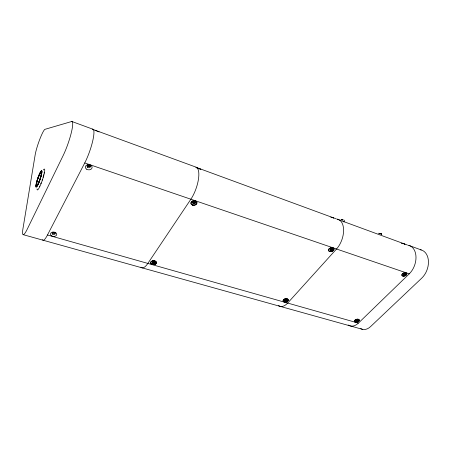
<?xml version="1.0" encoding="UTF-8"?>
<svg xmlns="http://www.w3.org/2000/svg" width="451" height="451" viewBox="0 0 451 451"><rect width="100%" height="100%" fill="white"/><g stroke="black" fill="none" stroke-linecap="round" stroke-linejoin="round"><path stroke-width="0.68" d="M330.622 248.298C331.66 248.918 328.982 248.755 330.617 248.287M194.364 201.123C194.714 202.24 192.915 201.118 194.105 200.994M155.544 262.612L155.888 262.437L155.499 262.397M155.274 261.484L154.992 261.681A1.736 1.184 -4.4 0 0 154.84 262.014C153.971 261.354 154.975 262.679 155.026 261.896A1.133 0.772 -4.4 0 1 155.172 261.698L155.234 261.665M332.009 248.123C331.169 247.514 331.547 249.161 331.885 248.168M403.335 273.458C404.338 272.511 404.259 274.496 403.352 273.531M285.038 299.797C285.353 298.545 284.609 300.338 284.491 299.425M404.581 273.233C406.571 277.506 400.674 272.951 405.269 274.422M357.496 319.438L357.299 319.922L356.983 319.55M153.081 261.287L153.611 261.687L153.695 261.056M287.885 300.231L287.073 300.169M286.069 299.464C286.751 298.517 284.857 299.154 285.923 299.532M287.169 300.203L287.659 300.101M404.626 273.092L405.15 272.968L404.925 273.526M332.714 249.488L333.667 249.347L332.737 249.431M331.699 248.18L331.637 248.456L331.722 248.078M287.056 299.87L286.644 299.661L286.971 299.814A1.556 0.97 -13.6 0 1 287.163 299.532L287.434 299.458M343.916 222.033L344.378 220.449L343.893 220.026M358.714 320.661L358.951 320.362L358.173 320.537M357.395 319.404L357.316 319.59M332.359 248.811L332.669 249.11L332.894 248.828A1.099 0.722 -17.9 0 1 333.086 248.653L333.21 248.54M405.731 274.338L406.063 274.095M156.007 262.544L155.307 262.302L155.262 262.747M286.069 299.453L285.646 299.109M358.579 320.447C357.592 320.746 359.543 320.486 358.579 320.435M195.587 202.189L195.638 202.042A1.218 0.908 -7.7 0 1 195.807 201.817L195.931 201.552L195.616 201.806A1.86 1.387 -7.7 0 0 195.43 202.178L195.007 201.975L195.514 202.341M355.862 319.934C356.087 320.605 356.837 319.116 356.38 320.171M154.09 263.333C155.076 262.499 153.673 261.608 152.827 262.245C151.559 263.328 154.856 263.998 154.039 262.42L154.558 261.828M195.063 202.944C190.604 200.267 194.731 207.02 195.035 201.963M406.481 274.259L406.142 274.36M405.815 273.954L405.477 273.695L405.765 273.853A1.595 0.958 -20.6 0 1 406.007 273.554M378.344 233.364L378.789 233.206M152.376 261.253C150.826 261.76 153.419 262.178 152.517 261.242M286.582 300.355C282.901 298.387 286.498 303.551 286.362 299.487M332.235 249.589C328.367 247.227 331.975 253.248 331.936 248.726L331.35 249.38L330.369 249.476L330.07 249.053M357.355 319.889L356.036 320.43C355.912 321.969 358.511 320.903 357.434 319.821M287.061 299.881L287.152 299.701A1.015 0.631 -13.5 0 1 287.315 299.543L287.411 299.334M341.148 219.434L341.706 219.395M357.728 320.667C357.463 319.607 355.382 320.509 356.335 321.275M42.563 239.69A20.019 3.523 -72 0 0 47.49 234.977L84.743 162.946A21.699 4.211 -70.8 0 0 92.647 141.259A21.699 4.211 -70.8 0 0 92.731 129.155L71.81 121.466L44.762 129.386A15.368 1.984 -70.9 0 0 39.502 140.03A15.368 1.984 -70.9 0 0 35.161 154.868L22.945 228.747A20.295 2.977 -71.8 0 0 27.223 229.232L63.146 155.561A22.02 3.563 -70.8 0 0 71.106 133.53A22.02 3.563 -70.8 0 0 71.81 121.466M287.89 300.242L287.614 299.983M358.201 320.244L358.331 320.063A0.964 0.558 -16.8 0 1 358.506 319.922L358.658 319.742M405.838 273.926L405.962 273.746A1.043 0.626 -20.6 0 1 406.154 273.571L406.221 273.526M194.539 203.722L194.815 202.251M332.849 249.504L333.385 249.499M406.56 274.298L406.058 274.084M195.982 203.046L196.642 202.815M196.597 202.888L196.501 202.493L195.768 202.572M156.007 262.533L155.262 262.73M284.823 300.033L285.849 300.056L286.233 299.627M333.03 248.507L332.923 248.631A1.68 1.105 -17.9 0 0 332.697 248.958L332.37 248.794M403.752 275.104L403.374 274.264L404.282 274.174L404.851 273.52M348.871 325.38A15.813 9.973 -75.9 0 0 358.393 323.108L409.249 273.853A16.822 11.484 -70.3 0 0 416.002 257.346A16.822 11.484 -70.3 0 0 409.006 245.457L408.087 245.265M192.171 201.642L193.005 201.219L193.191 201.98M195.768 202.561L195.982 203.057M287.129 300.118L287.62 300M287.186 300.298L287.715 300.09M330.634 248.49C329.98 248.574 330.995 249.037 330.622 248.371M284.649 299.492L284.97 299.34M358.584 319.753L358.359 319.9A1.477 0.851 -16.8 0 0 358.15 320.171L357.868 320.035L358.156 320.283M153.092 261.191L153.532 261.033M356.059 319.894L356.369 319.686L355.89 319.821M357.017 319.539L357.372 319.409M196.467 202.64L195.74 202.787L196.36 202.837M406.379 274.422L405.782 274.462M405.934 274.225L406.368 274.157M406.047 274.208L406.148 274.371M358.72 320.672L358.184 320.661M155.499 262.381L155.161 262.555L155.544 262.6M342.005 219.609L343.126 219.84M381.101 233.849L379.533 233.46M381.18 234.187L381.772 234.137L381.36 233.939M92.731 129.155L92.354 129.206L195.768 167.045A20.109 7.103 -70.7 0 1 198.451 179.244A20.109 7.103 -70.7 0 1 190.88 199.218L147.843 263.423A18.66 6.021 -72.9 0 1 140.926 267.161M152.545 262.093L152.996 262.521L154.039 262.42M192.78 202.336L193.299 202.927L194.42 202.832M153.239 261.259L153.537 261.512M153.239 261.27L153.532 261.253M193.727 201.135L194.093 201.135M420.326 249.764L421.268 249.961A16.631 11.67 -70.3 0 1 428.45 261.817A16.631 11.67 -70.3 0 1 421.747 278.126L370.609 326.569A15.65 10.153 -76.2 0 1 360.727 328.621M401.689 243.207L402.185 243.331M401.751 243.23L402.05 243.303M342.664 219.902L342.05 219.733L342.298 219.919M330.746 217.078L331.073 217.168M23.142 234.661L362.463 329.331M47.49 234.977L358.393 323.108M342.01 219.468L342.647 219.846M380.807 233.759L379.511 233.635M402.974 243.551L403.735 243.788M403.002 243.568L403.628 243.76M331.66 217.331L332.449 217.585M331.739 217.359L332.387 217.562M332.015 217.641L331.959 217.596M380.396 233.866L379.494 233.539L379.9 233.855M84.743 162.946L409.249 273.853M404.203 243.946L404.874 244.2M195.83 167.242L336.316 218.882M407.428 245.023L336.976 219.124L337.805 219.276A17.922 10.26 -70.5 0 1 343.577 231.346A17.922 10.26 -70.5 0 1 336.531 248.997L287.653 303.055A16.766 8.84 -74.6 0 1 279.141 305.97M409.006 245.457L421.268 249.961M404.395 244.014L404.885 244.211M332.979 217.771L333.655 218.042L333.137 217.833M192.977 202.087L192.267 201.71M193 201.935L192.639 201.721L193 201.918M341.086 219.378L341.469 219.479M404.282 274.174L404.66 275.014M356.899 320.34L357.192 321.185M331.35 249.38L331.648 250.243M330.369 249.476L330.668 250.333M285.849 300.056L286.069 300.93M284.931 300.152L285.145 301.02M193.299 202.927L193.417 203.818M152.996 262.521L153.041 263.429M278.938 305.857A16.766 8.84 -74.6 0 1 278.538 305.592M348.409 325.103A15.813 9.973 -75.9 0 1 348.183 324.957M357.237 320.419A1.218 0.705 -16.6 0 1 356.059 320.695M404.756 274.18A1.314 0.789 -20.5 0 1 404.282 274.433M94.986 130.418A3.309 0.366 18.9 0 1 95.595 130.587M96.243 130.796A3.309 0.366 18.9 0 1 96.897 131.016M97.54 131.252A3.309 0.366 18.9 0 1 98.132 131.489M98.651 131.715A3.309 0.366 18.9 0 1 99.073 131.917M90.516 165.692A1.697 1.302 5.1 0 1 88.915 166.718A1.697 1.302 5.1 0 1 87.206 165.68M55.236 232.857A1.578 1.094 4.4 0 1 53.607 233.404A1.578 1.094 4.4 0 1 52.26 232.462M43.352 169.948A11.01 1.612 -71.3 0 1 42.495 179.763A11.01 1.612 -71.3 0 1 37.033 188.896M37.929 178.754A7.312 1.049 -71.3 0 1 41.52 172.947M41.419 173.815A7.312 1.049 -71.3 0 1 41.21 174.915M40.906 176.194A7.312 1.049 -71.3 0 1 37.027 185.649A7.312 1.049 -71.3 0 1 37.698 179.475M41.808 171.217A8.315 1.195 -71.3 0 1 41.757 173.116M41.655 173.708A8.315 1.195 -71.3 0 1 41.357 175.073M41.171 175.822A8.315 1.195 -71.3 0 1 40.466 178.241M40.195 179.075A8.315 1.195 -71.3 0 1 37.816 184.933M37.546 185.434A8.315 1.195 -71.3 0 1 37.145 180.8A8.315 1.195 -71.3 0 1 41.723 171.076M89.743 164.7A1.133 0.868 5.1 0 1 89.022 166.075A1.133 0.868 5.1 0 1 87.804 164.852M54.83 232.4A1.054 0.727 4.4 0 1 53.754 232.84A1.054 0.727 4.4 0 1 52.806 232.203M44.181 172.513A9.51 1.392 -71.3 0 1 44.074 173.178M43.753 174.7A9.51 1.392 -71.3 0 1 43.55 175.546M43.313 176.437A9.51 1.392 -71.3 0 1 43.054 177.356M42.462 179.256A9.51 1.392 -71.3 0 1 42.135 180.214M41.109 182.976A9.51 1.392 -71.3 0 1 40.753 183.828M39.733 186.043A9.51 1.392 -71.3 0 1 39.412 186.641M196.861 167.873A2.988 0.321 17.8 0 1 197.425 168.031M198.316 168.302A2.988 0.321 17.8 0 1 198.615 168.403M199.184 168.606A2.988 0.321 17.8 0 1 199.945 168.9M200.515 169.164A2.988 0.321 17.8 0 1 200.847 169.367A2.926 0.316 17.8 0 0 200.391 169.097M194.623 203.097A1.533 1.144 -7.4 0 1 194.184 203.266M193.71 203.322A1.533 1.144 -7.4 0 1 193.394 203.3M192.746 201.405A1.533 1.144 -7.4 0 1 193.287 201.123M154.462 262.516A1.432 0.975 -4.2 0 1 154.107 262.719M286.126 300.208A1.28 0.801 -13.4 0 1 285.765 300.36M331.756 249.471A1.381 0.913 -17.7 0 1 331.243 249.719M330.825 249.803A1.381 0.913 -17.7 0 1 330.42 249.798M196.783 167.862A2.926 0.316 17.8 0 1 197.459 168.043M198.181 168.262A2.926 0.316 17.8 0 1 198.908 168.505M199.252 168.629A2.926 0.316 17.8 0 1 199.883 168.871M199.19 168.826A2.926 0.316 17.8 0 1 199.517 168.95M152.286 264.421A2.807 1.911 -4.2 0 1 151.35 261.49A2.807 1.911 -4.2 0 1 155.792 261.467A2.807 1.911 -4.2 0 1 154.422 264.41M154.073 264.489A2.807 1.911 -4.2 0 1 152.624 264.5M283.42 301.364A2.514 1.567 -13.4 0 1 284.722 298.985A2.514 1.567 -13.4 0 1 287.997 299.549A2.514 1.567 -13.4 0 1 286.12 301.826M285.477 301.945A2.514 1.567 -13.4 0 1 284.846 301.956M284.265 301.86A2.514 1.567 -13.4 0 1 283.583 301.522M329.94 251.393A2.712 1.781 -17.7 0 1 329.478 248.484A2.712 1.781 -17.7 0 1 333.678 248.478A2.712 1.781 -17.7 0 1 331.265 251.387M330.921 251.438A2.712 1.781 -17.7 0 1 330.25 251.438M330.724 249.442A1.274 0.84 -17.7 0 1 330.262 249.42M195.638 202.059A1.218 0.908 -7.7 0 1 195.807 201.828M194.088 201.242L194.077 201.574L193.772 201.253L194.088 201.259M381.709 234.092L381.275 234.103L381.709 234.092M152.444 261.546L152.545 261.845L152.449 261.557M356.031 322.228A2.435 1.409 -16.6 0 0 359.182 320.013A2.435 1.409 -16.6 0 0 355.332 319.894A2.435 1.409 -16.6 0 0 356.031 322.228M403.515 276.108A2.576 1.545 -20.4 0 0 406.74 273.537A2.576 1.545 -20.4 0 0 402.681 273.56A2.576 1.545 -20.4 0 0 403.515 276.108M51.656 235.884A3.174 2.187 4.3 0 0 56.736 234.644A3.174 2.187 4.3 0 0 52.401 232.152A3.174 2.187 4.3 0 0 51.656 235.884M52.728 234.21A1.584 1.094 4.3 0 0 55.264 233.59A1.584 1.094 4.3 0 0 53.094 232.344A1.584 1.094 4.3 0 0 52.728 234.21M86.558 169.17A3.405 2.61 5 0 0 92.083 167.806A3.405 2.61 5 0 0 87.556 164.75A3.405 2.61 5 0 0 86.558 169.17M87.697 167.394A1.703 1.302 5 0 0 90.454 166.712A1.703 1.302 5 0 0 88.193 165.184A1.703 1.302 5 0 0 87.697 167.394M38.324 183.861A8.817 1.263 -71.3 0 0 41.785 170.574A8.817 1.263 -71.3 0 0 36.57 182.221A8.817 1.263 -71.3 0 0 38.324 183.861M38.352 183.58A8.315 1.195 -71.3 0 0 41.622 171.047A8.315 1.195 -71.3 0 0 36.7 182.024A8.315 1.195 -71.3 0 0 38.352 183.58M38.408 183.021A7.317 1.049 -71.3 0 0 41.295 171.989A7.317 1.049 -71.3 0 0 36.965 181.635A7.317 1.049 -71.3 0 0 38.408 183.021M192.515 204.985A3.01 2.244 -7.4 0 0 196.924 202.674A3.01 2.244 -7.4 0 0 192.34 201.101A3.01 2.244 -7.4 0 0 192.515 204.985M151.964 264.433A2.869 1.951 -4.2 0 0 156.328 262.651A2.869 1.951 -4.2 0 0 152.105 261.044A2.869 1.951 -4.2 0 0 151.964 264.433M284.711 302.052A2.565 1.601 -13.4 0 0 288.144 299.814A2.565 1.601 -13.4 0 0 284.085 299.351A2.565 1.601 -13.4 0 0 284.711 302.052M330.386 251.551A2.768 1.821 -17.7 0 0 333.887 248.8A2.768 1.821 -17.7 0 0 329.461 248.529A2.768 1.821 -17.7 0 0 330.386 251.551M152.9 263.44A1.094 0.744 -4.2 0 0 154.586 262.792A1.094 0.744 -4.2 0 0 152.996 262.149A1.094 0.744 -4.2 0 0 152.9 263.44M151.964 264.455A2.807 1.911 -4.2 0 0 156.294 262.781A2.807 1.911 -4.2 0 0 152.224 261.135A2.807 1.911 -4.2 0 0 151.964 264.455M355.918 322.121A2.385 1.376 -16.6 0 0 359.131 320.03A2.385 1.376 -16.6 0 0 355.444 319.776A2.385 1.376 -16.6 0 0 355.918 322.121M356.521 321.36A0.93 0.536 -16.6 0 0 357.773 320.543A0.93 0.536 -16.6 0 0 356.335 320.447A0.93 0.536 -16.6 0 0 356.521 321.36M355.963 322.262A2.385 1.376 -16.6 0 0 359.182 320.171A2.385 1.376 -16.6 0 0 355.489 319.917A2.385 1.376 -16.6 0 0 355.963 322.262M285.241 301.099A0.981 0.609 -13.4 0 0 286.627 300.298A0.981 0.609 -13.4 0 0 285.128 300.039A0.981 0.609 -13.4 0 0 285.241 301.099M284.575 302.063A2.514 1.567 -13.4 0 0 288.133 300.022A2.514 1.567 -13.4 0 0 284.288 299.346A2.514 1.567 -13.4 0 0 284.575 302.063M404.062 275.206A1.003 0.603 -20.4 0 0 405.319 274.202A1.003 0.603 -20.4 0 0 403.735 274.214A1.003 0.603 -20.4 0 0 404.062 275.206M403.577 276.243A2.576 1.545 -20.4 0 0 406.802 273.672A2.576 1.545 -20.4 0 0 402.737 273.695A2.576 1.545 -20.4 0 0 403.577 276.243M330.887 250.44A1.054 0.693 -17.7 0 0 332.28 249.426A1.054 0.693 -17.7 0 0 330.622 249.262A1.054 0.693 -17.7 0 0 330.887 250.44M330.29 251.579A2.712 1.781 -17.7 0 0 333.875 248.986A2.712 1.781 -17.7 0 0 329.625 248.552A2.712 1.781 -17.7 0 0 330.29 251.579M193.4 203.875A1.173 0.874 -7.4 0 0 195.114 202.973A1.173 0.874 -7.4 0 0 193.327 202.364A1.173 0.874 -7.4 0 0 193.4 203.875M192.532 205.132A3.01 2.244 -7.4 0 0 196.94 202.815A3.01 2.244 -7.4 0 0 192.357 201.247A3.01 2.244 -7.4 0 0 192.532 205.132"/></g></svg>
